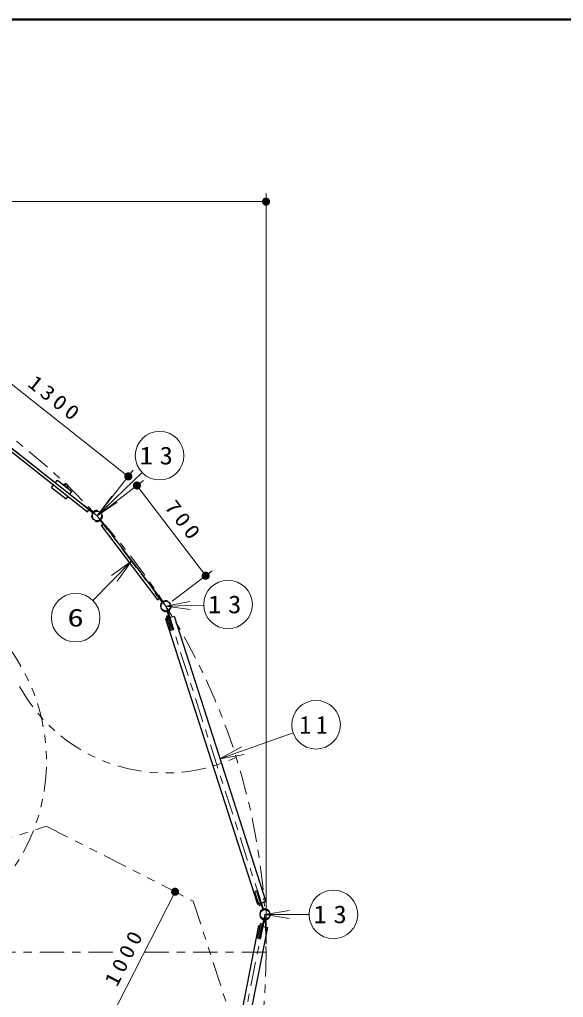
# Model space of a CAD drawing. Units: millimetres on the paper, scale 1:50. Extents: x -805 to -334, y -297 to 267.
# Drawn here: x -624.9 to -557.7, y 146.2 to 267 of the extents above; entities that cross this region are included whole.
import ezdxf
from ezdxf.enums import TextEntityAlignment as Align

# ---------------------------------------------------------------- set-up
doc = ezdxf.new("R2010")
doc.units = ezdxf.units.MM
doc.linetypes.add('USER2', pattern=[6, 3, -1, 1, -1])
doc.linetypes.add('USER3', pattern=[8, 3, -1, 1, -1, 1, -1])
doc.layers.add('1_50', color=7, linetype='Continuous', lineweight=25)
doc.layers.add('NAKAMURA図枠', color=7, linetype='Continuous', lineweight=13)
doc.styles.add('ＭＳ ゴシック', font='')
doc.styles.get('ＭＳ ゴシック').set_extended_font_data('MS Gothic')

# ---------------------------------------------------------------- blocks, each defined once
blk = doc.blocks.new('filled_dot')
at = {"color": 0, "linetype": 'Continuous', "lineweight": -2, "const_width": 1.25}
blk.add_lwpolyline([(-0.625, 0, 1), (0.625, 0, 1)], format="xyb", close=True, dxfattribs=at)
blk = doc.blocks.new('open_arrow')
at = {"color": 0, "linetype": 'Continuous', "lineweight": -2}
blk.add_lwpolyline([(7.5, 1.25), (0, 0), (7.5, -1.25)], dxfattribs=at)

msp = doc.modelspace()

# ---------------------------------------------------------------- linework, layer by layer
at = {"layer": '1_50', "lineweight": 13}
for p, q in [((-594.432, 152.811), (-594.432, 245.516)), ((-754.432, 244.516), (-594.432, 244.516)), ((-631.843, 226.697), (-611.441, 210.58)), ((-614.68, 206.479), (-610.821, 211.364)), ((-615.3, 205.694), (-609.739, 211.058)), ((-614.505, 206.301), (-609.575, 210.059)), ((-610.37, 209.453), (-601.882, 198.319)), ((-611.056, 200.128), (-615.836, 195.275)), ((-606.017, 195.167), (-601.087, 198.926)), ((-606.812, 194.561), (-603.826, 195.139)), ((-602.123, 194.684), (-606.812, 194.561)), ((-606.812, 194.561), (-603.813, 194.64)), ((-603.8, 194.14), (-606.812, 194.561)), ((-600.124, 175.721), (-591.087, 178.907)), ((-605.659, 159.282), (-614.739, 141.462)), ((-594.569, 156.481), (-591.569, 156.981)), ((-591.569, 155.981), (-594.569, 156.481)), ((-594.569, 156.481), (-591.569, 156.481)), ((-589.113, 156.481), (-594.569, 156.481))]:
    msp.add_line(p, q, dxfattribs=at)
at = {"layer": '1_50', "linetype": 'USER2', "lineweight": 13}
for p, q in [((-615.3, 205.694), (-635.702, 221.811)), ((-606.812, 194.561), (-615.3, 205.694)), ((-606.812, 194.561), (-594.569, 156.481)), ((-594.569, 156.481), (-602.291, 117.233)), ((-613.359, 151.811), (-754.432, 151.811)), ((-594.432, 151.811), (-610.168, 151.811))]:
    msp.add_line(p, q, dxfattribs=at)
at = {"layer": '1_50', "color": 4}
for p, q in [((-634.691, 221.074), (-616.251, 206.507)), ((-634.927, 220.776), (-616.487, 206.209)), ((-616.487, 206.209), (-616.251, 206.507)), ((-614.806, 204.499), (-614.504, 204.729)), ((-614.806, 204.499), (-607.834, 195.353)), ((-614.504, 204.729), (-607.532, 195.584)), ((-607.834, 195.353), (-607.532, 195.584))]:
    msp.add_line(p, q, dxfattribs=at)
at = {"layer": '1_50', "color": 1}
for p, q in [((-620.905, 209.215), (-620.67, 209.513)), ((-620.905, 209.215), (-619.12, 207.804)), ((-620.434, 209.811), (-620.199, 210.109)), ((-620.199, 210.109), (-618.413, 208.699)), ((-619.12, 207.804), (-618.884, 208.102)), ((-618.649, 208.401), (-618.413, 208.699)), ((-606.732, 193.227), (-606.212, 191.609)), ((-606.503, 193.364), (-606.693, 193.303)), ((-606.507, 193.247), (-606.431, 193.271)), ((-606.021, 191.733), (-606.507, 193.247)), ((-605.87, 191.656), (-606.136, 191.57)), ((-605.907, 191.77), (-606.021, 191.733)), ((-605.856, 191.744), (-605.844, 191.706)), ((-595.28, 157.611), (-595.801, 159.23)), ((-595.495, 159.391), (-595.762, 159.305)), ((-595.458, 159.277), (-595.573, 159.24)), ((-595.573, 159.24), (-595.086, 157.727)), ((-595.433, 159.327), (-595.445, 159.365)), ((-595.014, 157.634), (-595.205, 157.572)), ((-595.086, 157.727), (-595.01, 157.751)), ((-595.144, 155.275), (-595.472, 153.607)), ((-595.245, 153.624), (-594.938, 155.183)), ((-594.878, 155.284), (-595.074, 155.322)), ((-594.938, 155.183), (-594.86, 155.168)), ((-595.15, 153.483), (-595.425, 153.537)), ((-595.127, 153.6), (-595.245, 153.624)), ((-595.096, 153.553), (-595.103, 153.514))]:
    msp.add_line(p, q, dxfattribs=at)
at = {"layer": '1_50'}
for p, q in [((-619.452, 209.52), (-618.942, 209.117)), ((-619.219, 209.654), (-619.33, 209.513)), ((-619.33, 209.513), (-618.977, 209.234)), ((-619.273, 209.585), (-619.323, 209.507)), ((-619.185, 209.637), (-619.301, 209.49)), ((-619.22, 209.425), (-619.263, 209.371)), ((-619.088, 209.321), (-619.131, 209.266)), ((-618.89, 209.404), (-619.006, 209.257)), ((-618.92, 209.306), (-618.985, 209.24)), ((-618.866, 209.375), (-618.977, 209.234)), ((-606.828, 192.978), (-605.781, 193.314)), ((-605.781, 193.314), (-594.457, 158.095)), ((-606.828, 192.978), (-595.504, 157.758)), ((-595.504, 157.758), (-594.457, 158.095)), ((-595.349, 155.103), (-602.491, 118.804)), ((-594.27, 154.891), (-601.411, 118.591)), ((-595.349, 155.103), (-594.27, 154.891))]:
    msp.add_line(p, q, dxfattribs=at)
at = {"layer": '1_50', "color": 253}
for p, q in [((-616.928, 207.021), (-616.968, 206.971)), ((-615.842, 206.082), (-616.968, 206.971)), ((-615.805, 206.134), (-616.928, 207.021)), ((-615.866, 205.48), (-615.925, 205.456)), ((-615.223, 206.294), (-615.213, 206.358)), ((-614.699, 205.761), (-614.635, 205.77)), ((-615.524, 205.132), (-615.549, 205.073)), ((-614.922, 205.145), (-614.052, 204.005)), ((-614.869, 205.182), (-614.001, 204.044)), ((-614.001, 204.044), (-614.052, 204.005)), ((-608.06, 196.25), (-608.111, 196.211)), ((-607.241, 195.071), (-608.111, 196.211)), ((-607.192, 195.112), (-608.06, 196.25)), ((-607.413, 194.494), (-607.477, 194.485)), ((-606.588, 195.123), (-606.564, 195.182))]:
    msp.add_line(p, q, dxfattribs=at)
at = {"layer": '1_50', "color": 2}
for p, q in [((-607.211, 194.106), (-607.254, 194.058)), ((-606.638, 193.914), (-605.948, 191.767)), ((-606.577, 193.934), (-605.887, 191.787)), ((-606.223, 194.423), (-606.161, 194.41)), ((-605.887, 191.787), (-605.948, 191.767)), ((-595.433, 159.274), (-595.493, 159.255)), ((-594.803, 157.108), (-595.493, 159.255)), ((-594.742, 157.128), (-595.433, 159.274)), ((-595.157, 156.618), (-595.22, 156.632)), ((-595.138, 156.276), (-595.198, 156.255)), ((-594.729, 155.831), (-595.165, 153.618)), ((-594.666, 155.818), (-595.102, 153.606)), ((-594.169, 156.936), (-594.126, 156.983)), ((-594.12, 156.075), (-594.071, 156.033)), ((-595.102, 153.606), (-595.165, 153.618))]:
    msp.add_line(p, q, dxfattribs=at)
at = {"layer": '1_50', "color": 94, "linetype": 'USER3', "lineweight": 13}
msp.add_lwpolyline([(-638.129, 162.004), (-621.565, 167.386), (-603.416, 158.139), (-598.034, 141.574), (-621.446, 95.626), (-637.203, 90.506), (-656.421, 100.298), (-661.541, 116.056)], close=True, dxfattribs=at)
at = {"layer": '1_50', "linetype": 'USER2', "lineweight": 13}
msp.add_circle((-674.432, 151.811), 80, dxfattribs=at)
at = {"layer": '1_50', "lineweight": 13}
for centre in [(-607.579, 213.14), (-599.124, 194.763), (-617.941, 193.137), (-588.258, 179.905), (-586.113, 156.481)]:
    msp.add_circle(centre, 3, dxfattribs=at)
at = {"layer": '1_50'}
for centre, radius in [((-615.3, 205.694), 0.606), ((-615.3, 205.694), 0.605), ((-615.3, 205.694), 0.605), ((-606.812, 194.561), 0.606), ((-606.812, 194.561), 0.605), ((-606.812, 194.561), 0.605), ((-594.569, 156.481), 0.606), ((-594.569, 156.481), 0.606), ((-594.569, 156.481), 0.605), ((-594.568, 156.481), 0.605)]:
    msp.add_circle(centre, radius, dxfattribs=at)
at = {"layer": '1_50', "color": 253}
for centre, radius, start, end in [((-615.3, 205.694), 0.669, 82.54776, 200.83482), ((-615.3, 205.694), 0.605, 82.54776, 200.83482), ((-615.3, 205.694), 0.669, 248.17741, 6.46447), ((-615.3, 205.694), 0.605, 248.17741, 6.46447), ((-606.812, 194.561), 0.669, 68.17741, 186.46447), ((-606.812, 194.561), 0.605, 68.17741, 186.46447)]:
    msp.add_arc(centre, radius, start, end, dxfattribs=at)
at = {"layer": '1_50', "linetype": 'USER3', "lineweight": 13}
for centre, radius, start, end in [((-644.992, 175.399), 23.45, 272.69703, 57.30297), ((-606.812, 194.561), 20.606, 208.82854, 294.90177)]:
    msp.add_arc(centre, radius, start, end, dxfattribs=at)
at = {"layer": '1_50', "color": 2}
for centre, radius, start, end in [((-606.812, 194.561), 0.669, 228.68132, 346.96838), ((-606.812, 194.561), 0.605, 228.68132, 346.96838), ((-594.568, 156.481), 0.669, 48.68133, 166.96838), ((-594.568, 156.481), 0.605, 48.68133, 166.96838), ((-594.569, 156.481), 0.669, 199.72635, 318.0134), ((-594.569, 156.481), 0.605, 199.72635, 318.0134)]:
    msp.add_arc(centre, radius, start, end, dxfattribs=at)
at = {"layer": '1_50', "color": 1}
for centre, radius, start, end in [((-606.675, 193.246), 0.06, 107.82485, 197.82485), ((-606.491, 193.326), 0.04, 17.82485, 107.82485), ((-606.155, 191.627), 0.06, 197.82485, 287.82485), ((-605.894, 191.732), 0.04, 17.82485, 107.82485), ((-605.882, 191.694), 0.04, 287.82485, 17.82485), ((-595.743, 159.248), 0.06, 107.82485, 197.82485), ((-595.483, 159.353), 0.04, 17.82485, 107.82485), ((-595.471, 159.315), 0.04, 287.82485, 17.82485), ((-595.223, 157.63), 0.06, 197.82485, 287.82485), ((-595.026, 157.672), 0.04, 287.82485, 17.82485), ((-595.085, 155.264), 0.06, 78.86988, 168.86988), ((-594.885, 155.245), 0.04, 348.86988, 78.86988), ((-595.414, 153.596), 0.06, 168.86988, 258.86988), ((-595.143, 153.522), 0.04, 258.86988, 348.86988), ((-595.135, 153.561), 0.04, 348.86988, 78.86988)]:
    msp.add_arc(centre, radius, start, end, dxfattribs=at)
at = {"layer": '1_50'}
for major_axis, ratio, start_param, end_param in [((-0.214, -0.272), 0.939306, 1.5707963, 4.712389), ((-0.202, -0.256), 0.939307, 2.4805376, 3.8026477)]:
    msp.add_ellipse((-619.197, 209.318), major_axis=major_axis, ratio=ratio, start_param=start_param, end_param=end_param, dxfattribs=at)
at = {"layer": 'NAKAMURA図枠', "lineweight": 50}
msp.add_line((-420, 267), (-805, 267), dxfattribs=at)

# ---------------------------------------------------------------- block references
at = {"layer": '1_50', "lineweight": 13}
for name, p, xscale, yscale, rotation in [('filled_dot', (-594.432, 244.516), 0.4, 0.4, 180), ('filled_dot', (-611.441, 210.58), 0.4, 0.4, 141.7), ('filled_dot', (-610.37, 209.453), 0.4, 0.4, 307.3), ('open_arrow', (-615.3, 205.694), 0.4, 0.4, 44), ('open_arrow', (-611.056, 200.128), 0.4, 0.4, 225.4), ('filled_dot', (-601.882, 198.319), 0.4, 0.4, 127.3), ('open_arrow', (-602.123, 194.684), 0.001, 0.001, 181.5), ('open_arrow', (-600.124, 175.721), 0.4, 0.4, 19.4), ('filled_dot', (-605.659, 159.282), 0.4, 0.4, 243), ('open_arrow', (-589.113, 156.481), 0.001, 0.001, 180)]:
    msp.add_blockref(name, p, dxfattribs=dict(at, xscale=xscale, yscale=yscale, rotation=rotation))

# ---------------------------------------------------------------- texts
at = {"layer": '1_50', "style": 'ＭＳ ゴシック', "width": 1.35}
msp.add_text('6', height=2.199, dxfattribs=at).set_placement((-617.941, 193.137), align=Align.MIDDLE_CENTER)
at = {"layer": '1_50', "char_height": 1.833, "attachment_point": 8, "style": 'ＭＳ ゴシック'}
for s, insert, rotation in [('\\T1.33;\\W1.15;1300', (-621.022, 219.423), 321.693), ('\\T1.33;\\W1.15;700', (-605.331, 204.492), 307.321), ('\\T1.33;\\W1.15;1000', (-611.09, 150.826), 63)]:
    msp.add_mtext(s, dxfattribs=dict(at, insert=insert, rotation=rotation))
at = {"layer": '1_50', "char_height": 2.199, "attachment_point": 5, "style": 'ＭＳ ゴシック'}
for s, insert in [('\\T1.5;\\W1.1;13', (-607.579, 213.14)), ('\\T1.5;\\W1.1;13', (-599.124, 194.763)), ('\\T1.43;\\W0.95;11', (-588.258, 179.905)), ('\\T1.5;\\W1.1;13', (-586.113, 156.481))]:
    msp.add_mtext(s, dxfattribs=dict(at, insert=insert))

doc.saveas('drawing.dxf')
